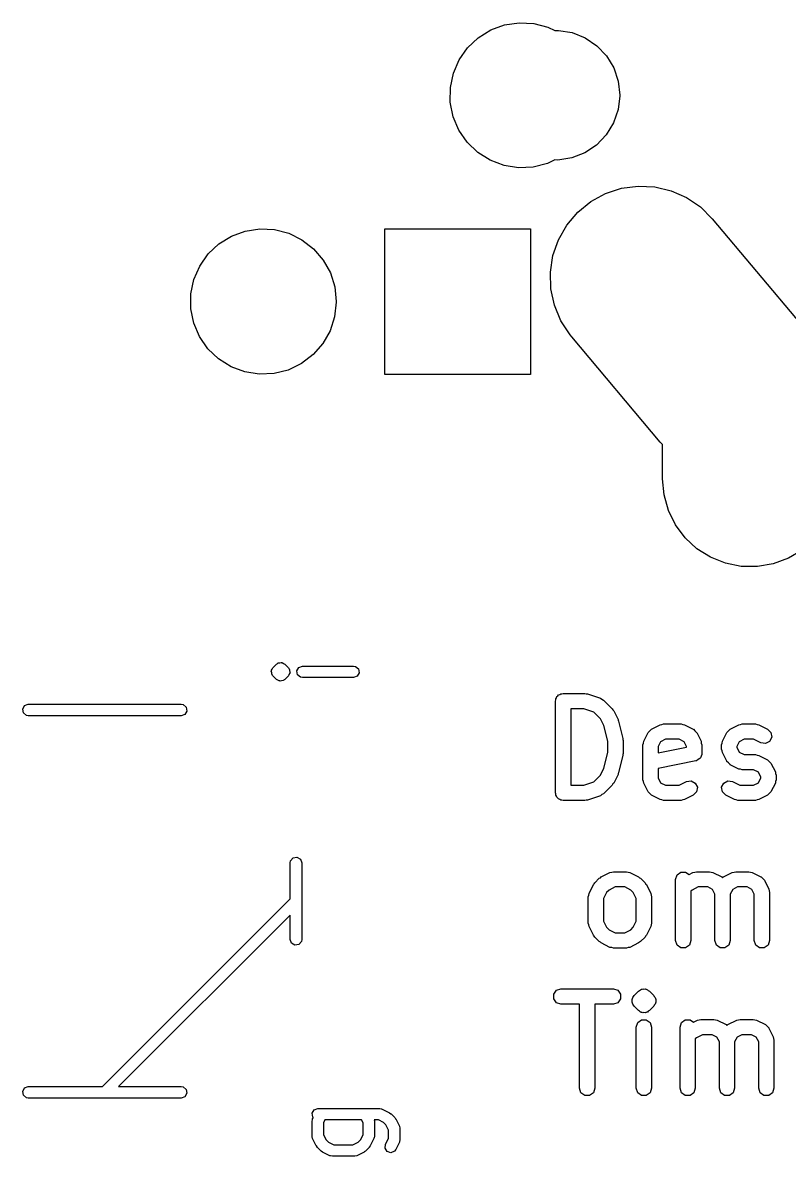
# Model space of a CAD drawing. Extents: x 0 to 132, y -20 to 105.
# Drawn here: x 61.48 to 71.5, y -0.12 to 14.71 of the extents above; entities that cross this region are included whole.
import ezdxf

# ---------------------------------------------------------------- set-up
doc = ezdxf.new("R2010")
doc.units = 0
doc.layers.add('BLACK', color=7, linetype='CONTINUOUS')

msp = doc.modelspace()

# ---------------------------------------------------------------- linework, layer by layer
at = {"layer": 'BLACK', "linetype": 'CONTINUOUS'}
for p, q in [((67.5995, 14.6164), (67.7797, 14.6827)), ((67.7797, 14.6827), (67.9696, 14.7114)), ((67.9696, 14.7114), (68.1613, 14.7013)), ((68.1613, 14.7013), (68.3471, 14.6529)), ((67.4364, 14.5152), (67.5995, 14.6164)), ((68.3471, 14.6529), (68.4369, 14.6087)), ((68.4369, 14.6087), (68.4834, 14.6112)), ((68.4834, 14.6112), (68.6646, 14.5812)), ((68.6646, 14.5812), (68.8351, 14.513)), ((67.1867, 14.226), (67.2969, 14.3832)), ((67.2969, 14.3832), (67.4364, 14.5152)), ((68.8351, 14.513), (68.9869, 14.4098)), ((68.9869, 14.4098), (69.1131, 14.2764)), ((69.1131, 14.2764), (69.2076, 14.119)), ((67.1105, 14.0498), (67.1867, 14.226)), ((69.2076, 14.119), (69.2662, 13.945)), ((67.0712, 13.8618), (67.1105, 14.0498)), ((69.2662, 13.945), (69.286, 13.7625)), ((67.0705, 13.6698), (67.0712, 13.8618)), ((67.1085, 13.4816), (67.0705, 13.6698)), ((69.286, 13.7566), (69.2649, 13.5742)), ((69.286, 13.7625), (69.286, 13.7566)), ((69.2649, 13.5742), (69.2051, 13.4006)), ((67.1835, 13.3048), (67.1085, 13.4816)), ((69.2051, 13.4006), (69.1094, 13.2439)), ((67.2925, 13.1468), (67.1835, 13.3048)), ((69.1094, 13.2439), (68.9824, 13.1114)), ((67.4311, 13.0139), (67.2925, 13.1468)), ((68.9824, 13.1114), (68.8298, 13.0092)), ((67.5936, 12.9116), (67.4311, 13.0139)), ((67.7733, 12.844), (67.5936, 12.9116)), ((68.4364, 12.916), (68.3409, 12.8698)), ((68.4775, 12.9135), (68.4364, 12.916)), ((68.6589, 12.9422), (68.4775, 12.9135)), ((68.8298, 13.0092), (68.6589, 12.9422)), ((67.963, 12.814), (67.7733, 12.844)), ((68.1548, 12.8227), (67.963, 12.814)), ((68.3409, 12.8698), (68.1548, 12.8227)), ((68.9064, 12.3706), (69.0989, 12.4762)), ((69.0989, 12.4762), (69.3075, 12.545)), ((69.3075, 12.545), (69.5251, 12.5746)), ((69.5251, 12.5746), (69.7444, 12.564)), ((69.7444, 12.564), (69.9582, 12.5137)), ((69.9582, 12.5137), (70.1592, 12.4253)), ((68.7364, 12.2316), (68.9064, 12.3706)), ((70.1592, 12.4253), (70.3407, 12.3017)), ((68.5945, 12.064), (68.7364, 12.2316)), ((70.3407, 12.3017), (70.4967, 12.1471)), ((64.3891, 11.9863), (64.5795, 12.0151)), ((64.5795, 12.0151), (64.7717, 12.005)), ((66.2135, 10.1113), (66.2135, 12.0162)), ((66.2135, 12.0162), (68.1185, 12.0162)), ((68.1185, 12.0162), (68.1185, 10.1113)), ((68.4855, 11.8733), (68.5945, 12.064)), ((70.4967, 12.1471), (71.6537, 10.7682)), ((64.0448, 11.8184), (64.2085, 11.9199)), ((64.2085, 11.9199), (64.3891, 11.9863)), ((64.7717, 12.005), (64.958, 11.9565)), ((64.958, 11.9565), (65.1307, 11.8715)), ((65.1307, 11.8715), (65.2829, 11.7535)), ((68.4131, 11.666), (68.4855, 11.8733)), ((63.905, 11.6861), (64.0448, 11.8184)), ((65.2829, 11.7535), (65.4081, 11.6074)), ((63.7945, 11.5284), (63.905, 11.6861)), ((65.4081, 11.6074), (65.5015, 11.439)), ((68.3797, 11.449), (68.4131, 11.666)), ((63.7181, 11.3518), (63.7945, 11.5284)), ((65.5015, 11.439), (65.559, 11.2553)), ((68.3864, 11.2295), (68.3797, 11.449)), ((63.6787, 11.1633), (63.7181, 11.3518)), ((63.678, 10.9708), (63.6787, 11.1633)), ((65.559, 11.2553), (65.5785, 11.0637)), ((68.433, 11.0149), (68.3864, 11.2295)), ((65.5785, 11.0571), (65.5577, 10.8657)), ((65.5785, 11.0637), (65.5785, 11.0571)), ((68.5179, 10.8123), (68.433, 11.0149)), ((63.7161, 10.7821), (63.678, 10.9708)), ((65.5577, 10.8657), (65.4988, 10.6824)), ((63.7913, 10.6049), (63.7161, 10.7821)), ((65.4988, 10.6824), (65.4043, 10.5147)), ((68.6383, 10.6287), (68.5179, 10.8123)), ((63.9006, 10.4464), (63.7913, 10.6049)), ((68.6582, 10.6044), (68.6383, 10.6287)), ((69.8152, 9.22548), (68.6582, 10.6044)), ((64.0396, 10.3132), (63.9006, 10.4464)), ((65.4043, 10.5147), (65.278, 10.3694)), ((64.2025, 10.2106), (64.0396, 10.3132)), ((65.1251, 10.2525), (64.9518, 10.1687)), ((65.278, 10.3694), (65.1251, 10.2525)), ((64.3827, 10.1429), (64.2025, 10.2106)), ((64.5728, 10.1127), (64.3827, 10.1429)), ((64.7651, 10.1215), (64.5728, 10.1127)), ((64.9518, 10.1687), (64.7651, 10.1215)), ((68.1185, 10.1113), (66.2135, 10.1113)), ((69.846, 9.19496), (69.8152, 9.22548)), ((69.846, 8.744), (69.846, 9.19496)), ((69.8653, 8.53443), (69.846, 8.744)), ((69.9224, 8.33188), (69.8653, 8.53443)), ((70.0155, 8.14313), (69.9224, 8.33188)), ((70.1414, 7.9745), (70.0155, 8.14313)), ((70.2959, 7.83164), (70.1414, 7.9745)), ((70.4739, 7.71934), (70.2959, 7.83164)), ((70.6694, 7.64136), (70.4739, 7.71934)), ((71.672, 7.81363), (71.4911, 7.70603)), ((70.8758, 7.6003), (70.6694, 7.64136)), ((71.0862, 7.59754), (70.8758, 7.6003)), ((71.2936, 7.63318), (71.0862, 7.59754)), ((71.4911, 7.70603), (71.2936, 7.63318)), ((64.7293, 6.22804), (64.7308, 6.23114)), ((64.7344, 6.20922), (64.7293, 6.22804)), ((64.7302, 6.23452), (64.7319, 6.2375)), ((64.7308, 6.23114), (64.7302, 6.23452)), ((64.7316, 6.24091), (64.7428, 6.25687)), ((64.7319, 6.2375), (64.7316, 6.24091)), ((64.7428, 6.25687), (64.751, 6.27453)), ((64.751, 6.27453), (64.7986, 6.32215)), ((64.7986, 6.32215), (64.8067, 6.32783)), ((64.8067, 6.32783), (64.8087, 6.33056)), ((64.8087, 6.33056), (64.8119, 6.33142)), ((64.8119, 6.33142), (64.82, 6.33709)), ((64.82, 6.33709), (64.8394, 6.33879)), ((64.8394, 6.33879), (64.8582, 6.34383)), ((64.8582, 6.34383), (64.8643, 6.34097)), ((64.8643, 6.34097), (64.8711, 6.34156)), ((64.8711, 6.34156), (64.887, 6.33039)), ((64.887, 6.33039), (64.9047, 6.32215)), ((64.9047, 6.32215), (64.9523, 6.27453)), ((64.9523, 6.27453), (64.958, 6.26643)), ((64.958, 6.26643), (64.9607, 6.26452)), ((64.9607, 6.26452), (64.9616, 6.2613)), ((64.9616, 6.2613), (64.9617, 6.26112)), ((64.9617, 6.26112), (64.9642, 6.259)), ((64.9642, 6.259), (64.9646, 6.25701)), ((64.9646, 6.25701), (64.9673, 6.2532)), ((64.9673, 6.2532), (64.969, 6.23378)), ((64.969, 6.23378), (64.974, 6.21496)), ((65.0635, 6.23452), (65.0892, 6.27895)), ((65.0724, 6.184), (65.0635, 6.23452)), ((65.0892, 6.27895), (65.1374, 6.2965)), ((65.1374, 6.2965), (65.804, 6.2965)), ((65.804, 6.2965), (65.8297, 6.29198)), ((65.8297, 6.29198), (65.869, 6.259)), ((65.869, 6.259), (65.8779, 6.20848)), ((64.7361, 6.1898), (64.7344, 6.20922)), ((64.7387, 6.18599), (64.7361, 6.1898)), ((64.7391, 6.184), (64.7387, 6.18599)), ((64.7416, 6.18188), (64.7391, 6.184)), ((64.7417, 6.1817), (64.7416, 6.18188)), ((64.7426, 6.17848), (64.7417, 6.1817)), ((64.7453, 6.17657), (64.7426, 6.17848)), ((64.751, 6.16847), (64.7453, 6.17657)), ((64.7986, 6.12085), (64.751, 6.16847)), ((64.8163, 6.11261), (64.7986, 6.12085)), ((64.8323, 6.10144), (64.8163, 6.11261)), ((64.839, 6.10203), (64.8323, 6.10144)), ((64.8451, 6.09917), (64.839, 6.10203)), ((64.864, 6.10421), (64.8451, 6.09917)), ((64.8834, 6.10591), (64.864, 6.10421)), ((64.8915, 6.11158), (64.8834, 6.10591)), ((64.8947, 6.11245), (64.8915, 6.11158)), ((64.8966, 6.11517), (64.8947, 6.11245)), ((64.9047, 6.12085), (64.8966, 6.11517)), ((64.9523, 6.16847), (64.9047, 6.12085)), ((64.9606, 6.18612), (64.9523, 6.16847)), ((64.9717, 6.20209), (64.9606, 6.18612)), ((64.9731, 6.20848), (64.9714, 6.2055)), ((64.9714, 6.2055), (64.9717, 6.20209)), ((64.974, 6.21496), (64.9726, 6.21186)), ((64.9726, 6.21186), (64.9731, 6.20848)), ((65.1117, 6.15102), (65.0724, 6.184)), ((65.1374, 6.1465), (65.1117, 6.15102)), ((65.804, 6.1465), (65.1374, 6.1465)), ((65.8523, 6.16405), (65.804, 6.1465)), ((65.8779, 6.20848), (65.8523, 6.16405)), ((68.5023, 5.92494), (68.5151, 5.93425)), ((68.5151, 5.93425), (68.5309, 5.93425)), ((68.5309, 5.93425), (68.546, 5.93914)), ((68.546, 5.93914), (68.8317, 5.93914)), ((68.8317, 5.93914), (68.8471, 5.93413)), ((68.8471, 5.93413), (68.8633, 5.93401)), ((68.8633, 5.93401), (69.0348, 5.87687)), ((61.5035, 5.77895), (61.5517, 5.7965)), ((61.5517, 5.7965), (63.5517, 5.7965)), ((63.5517, 5.7965), (63.5773, 5.79198)), ((63.5773, 5.79198), (63.6166, 5.759)), ((68.446, 5.83914), (68.4509, 5.8542)), ((68.446, 4.63914), (68.446, 5.83914)), ((68.4509, 5.87004), (68.4602, 5.88286)), ((68.4509, 5.8542), (68.4509, 5.87004)), ((68.4602, 5.88286), (68.4651, 5.89792)), ((68.4651, 5.89792), (68.4779, 5.90723)), ((68.4779, 5.90723), (68.4872, 5.92005)), ((68.4872, 5.92005), (68.5023, 5.92494)), ((69.0348, 5.87687), (69.0533, 5.86318)), ((69.0533, 5.86318), (69.0739, 5.85271)), ((69.0739, 5.85271), (69.1881, 5.73843)), ((61.4778, 5.73452), (61.5035, 5.77895)), ((61.4867, 5.684), (61.4778, 5.73452)), ((61.526, 5.65102), (61.4867, 5.684)), ((61.5517, 5.6465), (61.526, 5.65102)), ((63.5517, 5.6465), (61.5517, 5.6465)), ((63.5999, 5.66405), (63.5517, 5.6465)), ((63.6255, 5.70848), (63.5999, 5.66405)), ((63.6166, 5.759), (63.6255, 5.70848)), ((68.646, 5.73914), (68.646, 4.73914)), ((68.8155, 5.73914), (68.646, 5.73914)), ((68.9491, 5.6946), (68.8155, 5.73914)), ((69.0352, 5.60848), (68.9491, 5.6946)), ((69.1881, 5.73843), (69.1955, 5.72398)), ((69.1955, 5.72398), (69.2069, 5.71244)), ((69.2069, 5.71244), (69.264, 5.59815)), ((69.0802, 5.51853), (69.0352, 5.60848)), ((69.1317, 5.31255), (69.0802, 5.51853)), ((69.264, 5.59815), (69.2657, 5.58713)), ((69.2657, 5.58713), (69.2716, 5.57768)), ((69.2716, 5.57768), (69.3287, 5.34911)), ((69.7013, 5.47144), (69.8156, 5.52858)), ((69.8156, 5.52858), (69.8384, 5.53202)), ((69.8384, 5.53202), (69.8603, 5.53914)), ((69.8603, 5.53914), (70.0889, 5.53914)), ((70.0889, 5.53914), (70.1108, 5.53202)), ((70.1108, 5.53202), (70.1336, 5.52858)), ((70.1336, 5.52858), (70.2479, 5.47144)), ((70.7298, 5.47144), (70.8441, 5.52858)), ((70.8441, 5.52858), (70.8669, 5.53202)), ((70.8669, 5.53202), (70.8889, 5.53914)), ((70.8889, 5.53914), (71.0603, 5.53914)), ((71.0603, 5.53914), (71.0822, 5.53202)), ((71.0822, 5.53202), (71.105, 5.52858)), ((71.105, 5.52858), (71.2193, 5.47144)), ((69.3287, 5.34911), (69.3279, 5.3367)), ((69.5994, 5.31244), (69.6566, 5.42672)), ((69.6566, 5.42672), (69.6571, 5.42729)), ((69.6571, 5.42729), (69.6572, 5.42807)), ((69.6572, 5.42807), (69.6787, 5.44923)), ((69.6787, 5.44923), (69.6999, 5.47075)), ((69.6999, 5.47075), (69.7007, 5.47088)), ((69.7007, 5.47088), (69.7013, 5.47144)), ((69.8839, 5.33914), (69.8205, 5.30746)), ((70.0653, 5.33914), (69.8839, 5.33914)), ((70.1286, 5.30746), (70.0653, 5.33914)), ((70.2479, 5.47144), (70.2484, 5.47088)), ((70.2484, 5.47088), (70.2492, 5.47075)), ((70.2492, 5.47075), (70.2704, 5.44927)), ((70.2704, 5.44927), (70.2919, 5.42807)), ((70.2919, 5.42807), (70.292, 5.42729)), ((70.292, 5.42729), (70.2926, 5.42672)), ((70.2926, 5.42672), (70.3497, 5.31244)), ((70.628, 5.31244), (70.6851, 5.42672)), ((70.6851, 5.42672), (70.6857, 5.42729)), ((70.6857, 5.42729), (70.6858, 5.42807)), ((70.6858, 5.42807), (70.7073, 5.44925)), ((70.7073, 5.44925), (70.7285, 5.47075)), ((70.7285, 5.47075), (70.7293, 5.47088)), ((70.7293, 5.47088), (70.7298, 5.47144)), ((70.9125, 5.33914), (70.8491, 5.30746)), ((71.0367, 5.33914), (70.9125, 5.33914)), ((71.1298, 5.29256), (71.0367, 5.33914)), ((71.2193, 5.47144), (71.2633, 5.42807)), ((71.2735, 5.36711), (71.2458, 5.31183)), ((71.2633, 5.42807), (71.2735, 5.36711)), ((69.1317, 5.16574), (69.1317, 5.31255)), ((69.3279, 5.3367), (69.3317, 5.32486)), ((69.3317, 5.32486), (69.3317, 5.15343)), ((69.5889, 5.26771), (69.596, 5.28964)), ((69.5889, 4.81057), (69.5889, 5.26771)), ((69.596, 5.28964), (69.5994, 5.31244)), ((69.8205, 5.30746), (69.7889, 5.24411)), ((69.7889, 5.24411), (69.7889, 5.16112)), ((69.7889, 5.16112), (70.1603, 5.23541)), ((70.1603, 5.24411), (70.1286, 5.30746)), ((70.1603, 5.23541), (70.1603, 5.24411)), ((70.3497, 5.31244), (70.3532, 5.28964)), ((70.3532, 5.28964), (70.3603, 5.26771)), ((70.3603, 5.26771), (70.3603, 5.15343)), ((70.6174, 5.26771), (70.6246, 5.28964)), ((70.6174, 5.21057), (70.6174, 5.26771)), ((70.6246, 5.18864), (70.6174, 5.21057)), ((70.6246, 5.28964), (70.628, 5.31244)), ((70.8491, 5.30746), (70.8174, 5.24411)), ((70.8174, 5.24411), (70.8174, 5.23418)), ((70.8174, 5.23418), (70.8491, 5.17082)), ((71.191, 5.28335), (71.1298, 5.29256)), ((71.2458, 5.31183), (71.191, 5.28335)), ((69.0802, 4.95976), (69.1317, 5.16574)), ((69.3287, 5.12918), (69.2716, 4.9006)), ((69.3317, 5.15343), (69.3279, 5.14159)), ((69.3279, 5.14159), (69.3287, 5.12918)), ((70.2799, 5.05537), (69.7889, 4.95716)), ((70.2852, 5.05832), (70.2799, 5.05537)), ((70.2912, 5.05832), (70.2852, 5.05832)), ((70.3117, 5.07322), (70.2912, 5.05832)), ((70.3338, 5.08562), (70.3117, 5.07322)), ((70.3363, 5.09111), (70.3338, 5.08562)), ((70.3412, 5.09465), (70.3363, 5.09111)), ((70.349, 5.11875), (70.3412, 5.09465)), ((70.3596, 5.14178), (70.349, 5.11875)), ((70.3603, 5.15343), (70.3584, 5.14769)), ((70.3584, 5.14769), (70.3596, 5.14178)), ((70.628, 5.16585), (70.6246, 5.18864)), ((70.6851, 5.05157), (70.628, 5.16585)), ((70.6857, 5.051), (70.6851, 5.05157)), ((70.6858, 5.05021), (70.6857, 5.051)), ((70.7073, 5.02905), (70.6858, 5.05021)), ((70.8491, 5.17082), (70.9125, 5.13914)), ((70.9125, 5.13914), (71.0603, 5.13914)), ((71.0603, 5.13914), (71.0822, 5.13202)), ((71.0822, 5.13202), (71.105, 5.12859)), ((71.105, 5.12859), (71.2193, 5.07144)), ((71.2193, 5.07144), (71.2199, 5.07088)), ((71.2199, 5.07088), (71.2206, 5.07075)), ((71.2206, 5.07075), (71.2418, 5.04929)), ((71.2418, 5.04929), (71.2633, 5.02807)), ((69.0352, 4.86981), (69.0802, 4.95976)), ((69.2716, 4.9006), (69.2657, 4.89116)), ((69.7889, 4.95716), (69.7889, 4.83418)), ((70.7285, 5.00753), (70.7073, 5.02905)), ((70.7293, 5.0074), (70.7285, 5.00753)), ((70.7298, 5.00684), (70.7293, 5.0074)), ((70.8441, 4.9497), (70.7298, 5.00684)), ((70.8669, 4.94627), (70.8441, 4.9497)), ((70.8889, 4.93914), (70.8669, 4.94627)), ((71.0367, 4.93914), (70.8889, 4.93914)), ((71.1, 4.90746), (71.0367, 4.93914)), ((71.1317, 4.84411), (71.1, 4.90746)), ((71.2633, 5.02807), (71.2635, 5.02729)), ((71.2635, 5.02729), (71.264, 5.02672)), ((71.264, 5.02672), (71.3212, 4.91244)), ((71.3212, 4.91244), (71.3246, 4.88964)), ((68.8155, 4.73914), (68.9491, 4.78369)), ((68.9491, 4.78369), (69.0352, 4.86981)), ((69.1955, 4.7543), (69.1881, 4.73986)), ((69.2069, 4.76585), (69.1955, 4.7543)), ((69.264, 4.88014), (69.2069, 4.76585)), ((69.2657, 4.89116), (69.264, 4.88014)), ((69.596, 4.78864), (69.5889, 4.81057)), ((69.5994, 4.76585), (69.596, 4.78864)), ((69.6566, 4.65156), (69.5994, 4.76585)), ((69.7889, 4.83418), (69.8205, 4.77082)), ((69.8205, 4.77082), (69.8839, 4.73914)), ((70.0653, 4.73914), (70.1584, 4.78573)), ((70.1584, 4.78573), (70.2195, 4.79493)), ((70.2195, 4.79493), (70.2744, 4.76646)), ((70.2744, 4.76646), (70.302, 4.71118)), ((70.6185, 4.71118), (70.6462, 4.76646)), ((70.6462, 4.76646), (70.701, 4.79493)), ((70.701, 4.79493), (70.7621, 4.78573)), ((70.7621, 4.78573), (70.8553, 4.73914)), ((71.0367, 4.73914), (71.1, 4.77082)), ((71.1, 4.77082), (71.1317, 4.83418)), ((71.1317, 4.83418), (71.1317, 4.84411)), ((71.3212, 4.76585), (71.264, 4.65156)), ((71.3246, 4.78864), (71.3212, 4.76585)), ((71.3246, 4.88964), (71.3317, 4.86771)), ((71.3317, 4.81057), (71.3246, 4.78864)), ((71.3317, 4.86771), (71.3317, 4.81057)), ((68.4509, 4.62408), (68.446, 4.63914)), ((68.4509, 4.60824), (68.4509, 4.62408)), ((68.4602, 4.59543), (68.4509, 4.60824)), ((68.646, 4.73914), (68.8155, 4.73914)), ((69.0348, 4.60142), (68.8633, 4.54427)), ((69.0533, 4.61511), (69.0348, 4.60142)), ((69.0739, 4.62558), (69.0533, 4.61511)), ((69.1881, 4.73986), (69.0739, 4.62558)), ((69.6571, 4.651), (69.6566, 4.65156)), ((69.6572, 4.65021), (69.6571, 4.651)), ((69.6787, 4.62907), (69.6572, 4.65021)), ((69.6999, 4.60753), (69.6787, 4.62907)), ((69.7007, 4.6074), (69.6999, 4.60753)), ((69.7013, 4.60684), (69.7007, 4.6074)), ((69.8156, 4.5497), (69.7013, 4.60684)), ((69.8839, 4.73914), (70.0653, 4.73914)), ((70.2479, 4.60684), (70.1336, 4.5497)), ((70.2919, 4.65021), (70.2479, 4.60684)), ((70.302, 4.71118), (70.2919, 4.65021)), ((70.6287, 4.65021), (70.6185, 4.71118)), ((70.6727, 4.60684), (70.6287, 4.65021)), ((70.787, 4.5497), (70.6727, 4.60684)), ((70.8553, 4.73914), (71.0367, 4.73914)), ((71.2193, 4.60684), (71.105, 4.5497)), ((71.2199, 4.6074), (71.2193, 4.60684)), ((71.2206, 4.60753), (71.2199, 4.6074)), ((71.2418, 4.62902), (71.2206, 4.60753)), ((71.2633, 4.65021), (71.2418, 4.62902)), ((71.2635, 4.651), (71.2633, 4.65021)), ((71.264, 4.65156), (71.2635, 4.651)), ((68.4651, 4.58036), (68.4602, 4.59543)), ((68.4779, 4.57106), (68.4651, 4.58036)), ((68.4872, 4.55824), (68.4779, 4.57106)), ((68.5023, 4.55335), (68.4872, 4.55824)), ((68.5151, 4.54404), (68.5023, 4.55335)), ((68.5309, 4.54404), (68.5151, 4.54404)), ((68.546, 4.53914), (68.5309, 4.54404)), ((68.8317, 4.53914), (68.546, 4.53914)), ((68.8471, 4.54415), (68.8317, 4.53914)), ((68.8633, 4.54427), (68.8471, 4.54415)), ((69.8384, 4.54627), (69.8156, 4.5497)), ((69.8603, 4.53914), (69.8384, 4.54627)), ((70.0889, 4.53914), (69.8603, 4.53914)), ((70.1108, 4.54627), (70.0889, 4.53914)), ((70.1336, 4.5497), (70.1108, 4.54627)), ((70.8098, 4.54627), (70.787, 4.5497)), ((70.8317, 4.53914), (70.8098, 4.54627)), ((71.0603, 4.53914), (70.8317, 4.53914)), ((71.0822, 4.54627), (71.0603, 4.53914)), ((71.105, 4.5497), (71.0822, 4.54627)), ((64.9767, 3.7215), (64.9812, 3.74715)), ((64.9767, 3.25257), (64.9767, 3.7215)), ((64.9812, 3.74715), (65.0142, 3.78645)), ((65.0142, 3.78645), (65.0647, 3.79536)), ((65.0647, 3.79536), (65.1091, 3.76971)), ((65.1091, 3.76971), (65.1267, 3.7215)), ((65.1267, 3.7215), (65.1267, 2.7215)), ((69.0441, 3.53944), (69.1584, 3.59658)), ((69.1584, 3.59658), (69.1812, 3.60002)), ((69.1812, 3.60002), (69.2031, 3.60714)), ((69.2031, 3.60714), (69.3746, 3.60714)), ((69.3746, 3.60714), (69.3965, 3.60002)), ((69.3965, 3.60002), (69.4193, 3.59658)), ((69.4193, 3.59658), (69.5336, 3.53944)), ((70.0174, 3.50714), (70.0365, 3.56592)), ((70.0365, 3.56592), (70.0865, 3.60225)), ((70.0865, 3.60225), (70.1483, 3.60225)), ((70.1483, 3.60225), (70.192, 3.57052)), ((70.192, 3.57052), (70.2441, 3.59658)), ((70.2441, 3.59658), (70.2669, 3.60002)), ((70.2669, 3.60002), (70.2889, 3.60714)), ((70.2889, 3.60714), (70.4603, 3.60714)), ((70.4603, 3.60714), (70.4822, 3.60002)), ((70.4822, 3.60002), (70.505, 3.59658)), ((70.505, 3.59658), (70.6193, 3.53944)), ((70.6441, 3.53944), (70.7584, 3.59658)), ((70.7584, 3.59658), (70.7812, 3.60002)), ((70.7812, 3.60002), (70.8031, 3.60714)), ((70.8031, 3.60714), (70.9746, 3.60714)), ((70.9746, 3.60714), (70.9965, 3.60002)), ((70.9965, 3.60002), (71.0193, 3.59658)), ((71.0193, 3.59658), (71.1336, 3.53944)), ((68.8851, 3.32329), (68.9423, 3.43758)), ((68.9423, 3.43758), (68.9536, 3.44913)), ((68.9536, 3.44913), (68.961, 3.46357)), ((68.961, 3.46357), (69.0181, 3.52071)), ((69.0181, 3.52071), (69.0326, 3.52807)), ((69.0326, 3.52807), (69.0441, 3.53944)), ((69.5336, 3.53944), (69.5451, 3.52807)), ((69.5451, 3.52807), (69.5596, 3.52071)), ((69.5596, 3.52071), (69.6167, 3.46357)), ((69.6167, 3.46357), (69.6241, 3.44913)), ((69.6241, 3.44913), (69.6354, 3.43758)), ((69.6354, 3.43758), (69.6926, 3.32329)), ((70.0174, 2.70714), (70.0174, 3.50714)), ((70.6193, 3.53944), (70.6199, 3.53889)), ((70.6199, 3.53889), (70.6206, 3.53875)), ((70.6206, 3.53875), (70.6317, 3.52751)), ((70.6317, 3.52751), (70.6428, 3.53875)), ((70.6428, 3.53875), (70.6436, 3.53889)), ((70.6436, 3.53889), (70.6441, 3.53944)), ((71.1336, 3.53944), (71.1341, 3.53889)), ((71.1341, 3.53889), (71.1349, 3.53875)), ((71.1349, 3.53875), (71.1561, 3.51729)), ((71.1561, 3.51729), (71.1776, 3.49607)), ((71.1776, 3.49607), (71.1777, 3.49529)), ((71.1777, 3.49529), (71.1783, 3.49472)), ((71.1783, 3.49472), (71.2354, 3.38044)), ((68.8746, 3.27857), (68.8817, 3.3005)), ((68.8746, 2.93572), (68.8746, 3.27857)), ((68.8817, 3.3005), (68.8851, 3.32329)), ((69.1139, 3.33362), (69.0746, 3.25497)), ((69.1481, 3.36782), (69.1139, 3.33362)), ((69.2267, 3.40714), (69.1481, 3.36782)), ((69.351, 3.40714), (69.2267, 3.40714)), ((69.4296, 3.36781), (69.351, 3.40714)), ((69.4638, 3.33362), (69.4296, 3.36781)), ((69.5031, 3.25497), (69.4638, 3.33362)), ((69.6926, 3.32329), (69.696, 3.3005)), ((69.696, 3.3005), (69.7031, 3.27857)), ((69.7031, 3.27857), (69.7031, 2.93572)), ((70.2338, 3.36782), (70.2174, 3.35144)), ((70.2174, 3.35144), (70.2174, 2.70714)), ((70.3125, 3.40714), (70.2338, 3.36782)), ((70.4367, 3.40714), (70.3125, 3.40714)), ((70.5, 3.37546), (70.4367, 3.40714)), ((70.5317, 3.31211), (70.5, 3.37546)), ((70.5317, 2.70714), (70.5317, 3.31211)), ((70.7634, 3.37546), (70.7317, 3.31211)), ((70.7317, 3.31211), (70.7317, 2.70714)), ((70.8267, 3.40714), (70.7634, 3.37546)), ((70.951, 3.40714), (70.8267, 3.40714)), ((71.0143, 3.37546), (70.951, 3.40714)), ((71.046, 3.31211), (71.0143, 3.37546)), ((71.046, 2.70714), (71.046, 3.31211)), ((71.2354, 3.38044), (71.2389, 3.35764)), ((71.2389, 3.35764), (71.246, 3.33571)), ((71.246, 3.33571), (71.246, 2.70714)), ((62.5206, 0.7965), (64.9767, 3.25257)), ((69.0746, 3.25497), (69.0746, 2.95932)), ((69.5031, 2.95932), (69.5031, 3.25497)), ((64.9767, 3.04043), (62.7327, 0.7965)), ((64.9767, 2.7215), (64.9767, 3.04043)), ((68.8817, 2.91379), (68.8746, 2.93572)), ((68.8851, 2.89099), (68.8817, 2.91379)), ((68.9423, 2.77671), (68.8851, 2.89099)), ((69.0746, 2.95932), (69.1139, 2.88066)), ((69.1139, 2.88066), (69.1481, 2.84647)), ((69.1481, 2.84647), (69.2267, 2.80714)), ((69.351, 2.80714), (69.4296, 2.84647)), ((69.4296, 2.84647), (69.4638, 2.88066)), ((69.4638, 2.88066), (69.5031, 2.95932)), ((69.6926, 2.89099), (69.6354, 2.77671)), ((69.696, 2.91379), (69.6926, 2.89099)), ((69.7031, 2.93572), (69.696, 2.91379)), ((64.9942, 2.67329), (64.9767, 2.7215)), ((65.0386, 2.64764), (64.9942, 2.67329)), ((65.1221, 2.69585), (65.0892, 2.65655)), ((65.1267, 2.7215), (65.1221, 2.69585)), ((68.9536, 2.76516), (68.9423, 2.77671)), ((68.961, 2.75072), (68.9536, 2.76516)), ((69.0181, 2.69358), (68.961, 2.75072)), ((69.0326, 2.68622), (69.0181, 2.69358)), ((69.0441, 2.67484), (69.0326, 2.68622)), ((69.1584, 2.6177), (69.0441, 2.67484)), ((69.2267, 2.80714), (69.351, 2.80714)), ((69.5336, 2.67484), (69.4193, 2.6177)), ((69.5451, 2.68622), (69.5336, 2.67484)), ((69.5596, 2.69358), (69.5451, 2.68622)), ((69.6167, 2.75072), (69.5596, 2.69358)), ((69.6241, 2.76516), (69.6167, 2.75072)), ((69.6354, 2.77671), (69.6241, 2.76516)), ((70.0365, 2.64837), (70.0174, 2.70714)), ((70.2174, 2.70714), (70.1983, 2.64836)), ((70.5508, 2.64836), (70.5317, 2.70714)), ((70.7317, 2.70714), (70.7126, 2.64836)), ((71.0651, 2.64836), (71.046, 2.70714)), ((71.246, 2.70714), (71.2269, 2.64836)), ((65.0892, 2.65655), (65.0386, 2.64764)), ((69.1812, 2.61427), (69.1584, 2.6177)), ((69.2031, 2.60714), (69.1812, 2.61427)), ((69.3746, 2.60714), (69.2031, 2.60714)), ((69.3965, 2.61427), (69.3746, 2.60714)), ((69.4193, 2.6177), (69.3965, 2.61427)), ((70.0865, 2.61204), (70.0365, 2.64837)), ((70.1483, 2.61204), (70.0865, 2.61204)), ((70.1983, 2.64836), (70.1483, 2.61204)), ((70.6008, 2.61204), (70.5508, 2.64836)), ((70.6626, 2.61204), (70.6008, 2.61204)), ((70.7126, 2.64836), (70.6626, 2.61204)), ((71.1151, 2.61204), (71.0651, 2.64836)), ((71.1769, 2.61204), (71.1151, 2.61204)), ((71.2269, 2.64836), (71.1769, 2.61204)), ((68.4223, 2.00604), (68.4586, 2.05605)), ((68.4223, 1.94424), (68.4223, 2.00604)), ((68.4586, 1.89424), (68.4223, 1.94424)), ((68.4586, 2.05605), (68.5174, 2.07514)), ((68.5174, 2.07514), (69.2031, 2.07514)), ((69.2031, 2.07514), (69.2619, 2.05605)), ((69.2619, 2.05605), (69.2982, 2.00604)), ((69.2982, 1.94424), (69.2619, 1.89424)), ((69.2982, 2.00604), (69.2982, 1.94424)), ((69.4472, 1.93364), (69.4544, 1.94775)), ((69.4497, 1.918), (69.4472, 1.93364)), ((69.4544, 1.94775), (69.4569, 1.9634)), ((69.4569, 1.9634), (69.4681, 1.9746)), ((69.4681, 1.9746), (69.4753, 1.98871)), ((69.4753, 1.98871), (69.5324, 2.04585)), ((69.5324, 2.04585), (69.5465, 2.05304)), ((69.5465, 2.05304), (69.5577, 2.06424)), ((69.5577, 2.06424), (69.5657, 2.06551)), ((69.5657, 2.06551), (69.5722, 2.07025)), ((69.5722, 2.07025), (69.5803, 2.07025)), ((69.5803, 2.07025), (69.5875, 2.07391)), ((69.5875, 2.07391), (69.6031, 2.07143)), ((69.6031, 2.07143), (69.6188, 2.07391)), ((69.6188, 2.07391), (69.626, 2.07025)), ((69.626, 2.07025), (69.634, 2.07025)), ((69.634, 2.07025), (69.6406, 2.06551)), ((69.6406, 2.06551), (69.6485, 2.06424)), ((69.6485, 2.06424), (69.6597, 2.05304)), ((69.6597, 2.05304), (69.6739, 2.04585)), ((69.6739, 2.04585), (69.731, 1.98871)), ((69.731, 1.98871), (69.7382, 1.9746)), ((69.7382, 1.9746), (69.7494, 1.9634)), ((69.7494, 1.9634), (69.7519, 1.94775)), ((69.7519, 1.94775), (69.7591, 1.93364)), ((69.7591, 1.93364), (69.7566, 1.918)), ((68.5174, 1.87514), (68.4586, 1.89424)), ((68.7603, 1.87514), (68.5174, 1.87514)), ((68.7603, 0.775143), (68.7603, 1.87514)), ((69.2031, 1.87514), (68.9603, 1.87514)), ((68.9603, 1.87514), (68.9603, 0.775143)), ((69.2619, 1.89424), (69.2031, 1.87514)), ((69.4472, 1.90236), (69.4497, 1.918)), ((69.4544, 1.88824), (69.4472, 1.90236)), ((69.4569, 1.8726), (69.4544, 1.88824)), ((69.4681, 1.8614), (69.4569, 1.8726)), ((69.4753, 1.84729), (69.4681, 1.8614)), ((69.5324, 1.79015), (69.4753, 1.84729)), ((69.5465, 1.78296), (69.5324, 1.79015)), ((69.5577, 1.77176), (69.5465, 1.78296)), ((69.6597, 1.78296), (69.6485, 1.77176)), ((69.6739, 1.79015), (69.6597, 1.78296)), ((69.731, 1.84729), (69.6739, 1.79015)), ((69.7382, 1.8614), (69.731, 1.84729)), ((69.7494, 1.8726), (69.7382, 1.8614)), ((69.7519, 1.88824), (69.7494, 1.8726)), ((69.7591, 1.90236), (69.7519, 1.88824)), ((69.7566, 1.918), (69.7591, 1.90236)), ((69.5031, 1.57514), (69.5222, 1.63392)), ((69.5222, 1.63392), (69.5722, 1.67025)), ((69.5657, 1.7705), (69.5577, 1.77176)), ((69.5722, 1.76575), (69.5657, 1.7705)), ((69.5803, 1.76575), (69.5722, 1.76575)), ((69.5722, 1.67025), (69.634, 1.67025)), ((69.5875, 1.76209), (69.5803, 1.76575)), ((69.6031, 1.76457), (69.5875, 1.76209)), ((69.6188, 1.76209), (69.6031, 1.76457)), ((69.626, 1.76575), (69.6188, 1.76209)), ((69.634, 1.76575), (69.626, 1.76575)), ((69.6406, 1.77049), (69.634, 1.76575)), ((69.634, 1.67025), (69.684, 1.63392)), ((69.6485, 1.77176), (69.6406, 1.77049)), ((69.684, 1.63392), (69.7031, 1.57514)), ((70.0746, 1.57514), (70.0937, 1.63392)), ((70.0937, 1.63392), (70.1437, 1.67025)), ((70.1437, 1.67025), (70.2055, 1.67025)), ((70.2055, 1.67025), (70.2491, 1.63852)), ((70.2491, 1.63852), (70.3013, 1.66458)), ((70.3013, 1.66458), (70.3241, 1.66802)), ((70.3241, 1.66802), (70.346, 1.67514)), ((70.346, 1.67514), (70.5174, 1.67514)), ((70.5174, 1.67514), (70.5394, 1.66802)), ((70.5394, 1.66802), (70.5621, 1.66458)), ((70.5621, 1.66458), (70.6764, 1.60744)), ((70.7013, 1.60744), (70.8156, 1.66458)), ((70.8156, 1.66458), (70.8384, 1.66802)), ((70.8384, 1.66802), (70.8603, 1.67514)), ((70.8603, 1.67514), (71.0317, 1.67514)), ((71.0317, 1.67514), (71.0536, 1.66802)), ((71.0536, 1.66802), (71.0764, 1.66458)), ((71.0764, 1.66458), (71.1907, 1.60744)), ((69.5031, 0.775143), (69.5031, 1.57514)), ((69.7031, 1.57514), (69.7031, 0.775143)), ((70.0746, 0.775143), (70.0746, 1.57514)), ((70.6764, 1.60744), (70.677, 1.60688)), ((70.677, 1.60688), (70.6778, 1.60675)), ((70.6778, 1.60675), (70.6889, 1.59552)), ((70.6889, 1.59552), (70.6999, 1.60675)), ((70.6999, 1.60675), (70.7007, 1.60688)), ((70.7007, 1.60688), (70.7013, 1.60744)), ((71.1907, 1.60744), (71.1913, 1.60688)), ((71.1913, 1.60688), (71.1921, 1.60675)), ((71.1921, 1.60675), (71.2132, 1.58528)), ((71.2132, 1.58528), (71.2348, 1.56407)), ((71.2348, 1.56407), (71.2349, 1.56329)), ((71.2349, 1.56329), (71.2354, 1.56272)), ((71.2354, 1.56272), (71.2926, 1.44844)), ((70.291, 1.43582), (70.2746, 1.41944)), ((70.2746, 1.41944), (70.2746, 0.775143)), ((70.3696, 1.47514), (70.291, 1.43582)), ((70.4938, 1.47514), (70.3696, 1.47514)), ((70.5572, 1.44346), (70.4938, 1.47514)), ((70.5889, 1.38011), (70.5572, 1.44346)), ((70.5889, 0.775143), (70.5889, 1.38011)), ((70.8205, 1.44346), (70.7889, 1.38011)), ((70.7889, 1.38011), (70.7889, 0.775143)), ((70.8839, 1.47514), (70.8205, 1.44346)), ((71.0081, 1.47514), (70.8839, 1.47514)), ((71.0715, 1.44346), (71.0081, 1.47514)), ((71.1031, 1.38011), (71.0715, 1.44346)), ((71.1031, 0.775143), (71.1031, 1.38011)), ((71.2926, 1.44844), (71.296, 1.42564)), ((71.296, 1.42564), (71.3031, 1.40372)), ((71.3031, 1.40372), (71.3031, 0.775143)), ((61.4778, 0.734524), (61.5035, 0.778953)), ((61.5035, 0.778953), (61.5517, 0.7965)), ((61.5517, 0.7965), (62.5206, 0.7965)), ((62.7327, 0.7965), (63.5517, 0.7965)), ((63.5517, 0.7965), (63.5773, 0.791977)), ((63.5773, 0.791977), (63.6166, 0.759)), ((63.6166, 0.759), (63.6255, 0.708476)), ((68.7794, 0.716365), (68.7603, 0.775143)), ((68.9603, 0.775143), (68.9412, 0.716364)), ((69.5222, 0.716365), (69.5031, 0.775143)), ((69.7031, 0.775143), (69.684, 0.716364)), ((70.0937, 0.716365), (70.0746, 0.775143)), ((70.2746, 0.775143), (70.2555, 0.716364)), ((70.608, 0.716364), (70.5889, 0.775143)), ((70.7889, 0.775143), (70.7698, 0.716364)), ((71.1222, 0.716364), (71.1031, 0.775143)), ((71.3031, 0.775143), (71.284, 0.716364)), ((61.4867, 0.684), (61.4778, 0.734524)), ((61.526, 0.651023), (61.4867, 0.684)), ((61.5517, 0.6465), (61.526, 0.651023)), ((63.5517, 0.6465), (61.5517, 0.6465)), ((63.5999, 0.664047), (63.5517, 0.6465)), ((63.6255, 0.708476), (63.5999, 0.664047)), ((68.8294, 0.680037), (68.7794, 0.716365)), ((68.8912, 0.680037), (68.8294, 0.680037)), ((68.9412, 0.716364), (68.8912, 0.680037)), ((69.5722, 0.680037), (69.5222, 0.716365)), ((69.634, 0.680037), (69.5722, 0.680037)), ((69.684, 0.716364), (69.634, 0.680037)), ((70.1437, 0.680037), (70.0937, 0.716365)), ((70.2055, 0.680037), (70.1437, 0.680037)), ((70.2555, 0.716364), (70.2055, 0.680037)), ((70.658, 0.680037), (70.608, 0.716364)), ((70.7198, 0.680037), (70.658, 0.680037)), ((70.7698, 0.716364), (70.7198, 0.680037)), ((71.1722, 0.680037), (71.1222, 0.716364)), ((71.234, 0.680037), (71.1722, 0.680037)), ((71.284, 0.716364), (71.234, 0.680037)), ((65.2635, 0.44881), (65.2892, 0.493239)), ((65.2724, 0.398286), (65.2635, 0.44881)), ((65.2892, 0.493239), (65.3374, 0.510786)), ((65.3374, 0.510786), (66.1469, 0.510786)), ((66.1469, 0.510786), (66.1726, 0.506263)), ((66.1726, 0.506263), (66.176, 0.503381)), ((66.176, 0.503381), (66.1804, 0.502868)), ((66.1804, 0.502868), (66.2757, 0.455249)), ((66.2757, 0.455249), (66.2937, 0.441894)), ((65.2624, 0.340548), (65.2669, 0.3662)), ((65.2624, 0.150072), (65.2624, 0.340548)), ((65.2669, 0.3662), (65.2698, 0.369634)), ((65.2698, 0.369634), (65.2703, 0.374089)), ((65.2703, 0.374089), (65.2795, 0.392393)), ((65.2795, 0.392393), (65.2724, 0.398286)), ((65.4314, 0.360786), (65.4124, 0.322843)), ((65.4124, 0.322843), (65.4124, 0.167777)), ((65.9101, 0.360786), (65.4314, 0.360786)), ((65.929, 0.322844), (65.9101, 0.360786)), ((65.929, 0.167778), (65.929, 0.322844)), ((66.1292, 0.360786), (66.0751, 0.360786)), ((66.0751, 0.360786), (66.0786, 0.349123)), ((66.0786, 0.349123), (66.0775, 0.344762)), ((66.0775, 0.344762), (66.079, 0.340548)), ((66.079, 0.340548), (66.079, 0.150072)), ((66.1977, 0.326529), (66.1292, 0.360786)), ((66.2281, 0.296123), (66.1977, 0.326529)), ((66.2937, 0.441894), (66.2952, 0.4412)), ((66.2952, 0.4412), (66.3428, 0.393581)), ((66.3428, 0.393581), (66.3557, 0.375214)), ((66.3557, 0.375214), (66.3568, 0.374089)), ((66.3568, 0.374089), (66.4045, 0.278852)), ((65.2639, 0.145858), (65.2624, 0.150072)), ((65.4124, 0.167777), (65.4466, 0.099262)), ((65.8948, 0.099259), (65.929, 0.167778)), ((66.079, 0.150072), (66.0745, 0.12442)), ((66.2624, 0.227606), (66.2281, 0.296123)), ((66.2624, 0.120159), (66.2624, 0.227606)), ((66.4045, 0.278852), (66.4119, 0.253885)), ((66.4119, 0.253885), (66.4108, 0.249524)), ((66.4108, 0.249524), (66.4124, 0.24531)), ((66.4124, 0.24531), (66.4124, 0.102453)), ((65.2629, 0.141498), (65.2639, 0.145858)), ((65.2703, 0.116531), (65.2629, 0.141498)), ((65.3179, 0.021294), (65.2703, 0.116531)), ((65.3191, 0.02017), (65.3179, 0.021294)), ((65.332, 0.001801), (65.3191, 0.02017)), ((65.3796, -0.045817), (65.332, 0.001801)), ((65.4466, 0.099262), (65.477, 0.068855)), ((65.477, 0.068855), (65.5456, 0.034596)), ((65.5456, 0.034596), (65.7959, 0.034596)), ((65.7959, 0.034596), (65.8644, 0.068853)), ((65.8644, 0.068853), (65.8948, 0.099259)), ((66.0095, 0.001801), (65.9618, -0.045818)), ((66.0102, 0.003283), (66.0095, 0.001801)), ((66.0235, 0.021293), (66.0102, 0.003283)), ((66.0711, 0.11653), (66.0235, 0.021293)), ((66.0716, 0.120984), (66.0711, 0.11653)), ((66.0745, 0.12442), (66.0716, 0.120984)), ((66.2168, -0.01021), (66.2227, 0.040756)), ((66.2227, 0.040756), (66.2624, 0.120159)), ((66.4045, 0.068911), (66.3568, -0.026326)), ((66.405, 0.073365), (66.4045, 0.068911)), ((66.4079, 0.076801), (66.405, 0.073365)), ((66.4124, 0.102453), (66.4079, 0.076801)), ((65.3811, -0.046508), (65.3796, -0.045817)), ((65.3991, -0.059867), (65.3811, -0.046508)), ((65.4943, -0.107485), (65.3991, -0.059867)), ((65.4988, -0.107998), (65.4943, -0.107485)), ((65.5022, -0.110881), (65.4988, -0.107998)), ((65.5279, -0.115404), (65.5022, -0.110881)), ((65.8136, -0.115404), (65.5279, -0.115404)), ((65.8178, -0.11387), (65.8136, -0.115404)), ((65.8221, -0.114912), (65.8178, -0.11387)), ((65.8471, -0.107486), (65.8221, -0.114912)), ((65.9423, -0.059867), (65.8471, -0.107486)), ((65.9435, -0.05868), (65.9423, -0.059867)), ((65.9618, -0.045818), (65.9435, -0.05868)), ((66.2451, -0.053023), (66.2168, -0.01021)), ((66.2943, -0.06765), (66.2451, -0.053023)), ((66.3413, -0.047247), (66.2943, -0.06765)), ((66.3568, -0.026326), (66.3413, -0.047247))]:
    msp.add_line(p, q, dxfattribs=at)

doc.saveas('drawing.dxf')
